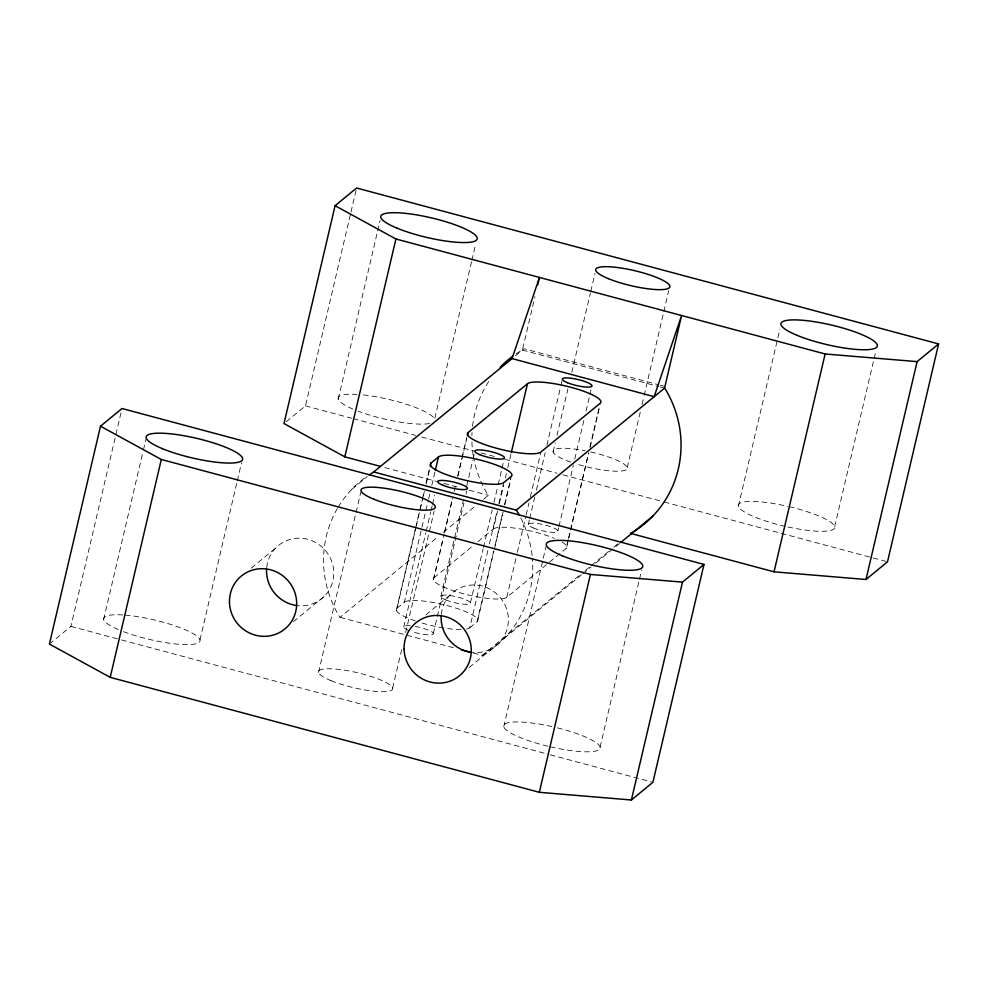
<?xml version="1.0" encoding="UTF-8"?>
<svg xmlns="http://www.w3.org/2000/svg" width="988" height="988" viewBox="0 0 988 988"><rect width="100%" height="100%" fill="white"/><g stroke="black" fill="none" stroke-linecap="round" stroke-linejoin="round"><path stroke-width="0.74" stroke-dasharray="4.94 3.71" d="M49.4 644.065L70.901 626.38L121.302 411.514M103.654 619.488L143.062 451.442M143.421 449.948L145.878 439.438M199.996 639.866L236.947 482.317M237.293 480.81L241.517 462.816M286.261 421.703L305.502 405.87L350.616 213.556M350.962 212.049L356.606 188.004M338.242 398.991L377.305 232.439M377.663 230.945L380.121 220.435M318.531 672.396L360.768 492.345M471.535 261.82L434.584 419.357A49.511 10.041 13.2 0 0 362.473 394.854M471.894 260.313L475.759 243.814M396.299 610.214L415.269 529.358M415.615 527.864L419.48 511.389M419.826 509.894L421.938 500.904M422.284 499.409L424.037 491.925M426.149 482.934L429.656 467.966M415.355 620.933A38.087 7.719 13.2 0 1 396.978 608.299L415.948 527.444M416.294 525.949L422.963 497.495M423.321 496.001L424.371 491.505M426.124 484.021L430.348 466.052M396.978 608.299L404.388 602.198L428.273 500.385M428.631 498.878L430.027 492.901M431.793 485.404L434.955 471.931M403.697 627.108L425.828 532.779M426.174 531.285L430.743 511.821M431.089 510.327L432.151 505.831M432.497 504.337L434.609 495.346M392.644 688.056L402.499 646.053M405.66 632.542L434.177 511.006M433.374 579.709L443.217 537.781M444.612 531.791L452.343 498.854M454.097 491.369L455.851 483.885M457.605 476.389L461.828 458.42M462.174 456.925L466.744 437.462M568.236 539.497L566.136 548.488L506.807 597.295A38.087 7.719 13.2 0 1 463.014 593.64A38.087 7.719 13.2 0 1 434.053 577.795L444.242 534.372M444.588 532.878L452.677 498.434M457.938 475.981L466.719 438.549M440.784 596.616L463.261 500.78M466.768 485.812L472.733 460.359M473.091 458.852L474.141 454.369M433.349 633.382L463.903 503.114M466.003 494.124L466.707 491.135M516.255 353.729A106.642 103.197 50.6 0 1 521.294 350.53L522.417 350.061L534.94 296.696M470.424 602.878L483.07 548.97M483.416 547.476L492.197 510.043M493.951 502.559L497.816 486.084M498.162 484.589L501.682 469.621M502.028 468.114L503.781 460.63M466.571 629.035A38.087 7.719 13.2 0 0 469.732 627.788L487.986 549.933M489.393 543.943L497.125 510.994M498.878 503.51L503.794 482.552M477.957 541.683L493.383 529L497.594 511.031M499.36 503.534L503.571 485.577M505.325 478.081L506.375 473.598M507.783 467.608L511.29 452.628M469.732 627.788L477.142 621.687L493.654 551.316M495.05 545.327L502.781 512.389M504.535 504.893L511.216 476.451M477.822 619.785L493.975 550.909M494.333 549.402L503.114 511.969M504.868 504.485L510.833 479.032M506.807 597.295L516.996 553.873M517.341 552.366L525.777 516.428M526.122 514.933L528.938 502.954M530.334 496.964L540.868 452.047M528.284 524.628L529.333 520.133M529.692 518.638L534.953 496.174M536.361 490.184L545.141 452.751M546.895 445.267L560.591 386.864M560.949 385.369L561.999 380.886M553.132 451.887L555.244 442.883M556.997 435.387L567.915 388.877M571.78 372.365L590.441 292.843M590.787 291.349L595.011 273.343M503.769 726.686L546.006 546.636M557.924 530.889L558.628 527.901M558.986 526.406L573.386 465.015M574.781 459.025L583.92 420.085M586.02 411.107L589.54 396.126M589.885 394.632L591.293 388.642M568.594 538.003L588.613 452.652M590.021 446.662L600.198 403.24M566.816 546.574L570.323 531.606M570.681 530.099L588.589 453.739M589.997 447.749L599.827 405.821M627.244 467.559L640.619 410.539M642.027 404.537L643.781 397.04M644.139 395.533L663.491 313.011M663.837 311.516L668.765 290.509M600.111 747.064L639.174 580.512M639.532 579.017L641.644 570.014M738.369 506.189L779.903 329.14M834.712 526.555L873.775 360.015M874.133 358.508L875.887 351.012M251.298 568.1L275.64 548.081M351.864 489.258L367.289 476.574M515.501 355.754L524.035 348.739L658.761 384.826M293.387 621.687L324.669 595.949M337.39 508.45A106.642 103.197 50.6 0 0 339.255 616.327L340.045 617.315L438.524 536.299M443.266 532.396L476.488 505.066M483.614 499.199L488.356 495.297L487.578 494.309A106.642 103.197 50.6 0 1 473.487 456.938M434.053 577.795L473.215 545.586M425.902 614.869L450.232 594.862M473.289 653.006L482.169 655.39L580.648 574.374M585.402 570.471L590.145 566.569M591.33 565.593L609.127 550.946M613.881 547.043L618.624 543.141M504.423 638.199L581.549 574.744M582.735 573.769L591.034 566.939M595.789 563.037L619.513 543.511M469.152 667.518L499.273 642.731M482.169 655.39L483.293 654.908A106.642 103.197 50.6 0 0 532.446 559.208M660.243 385.221L666.159 386.814M522.417 350.061L658.638 386.543M660.108 386.95L664.554 388.136M305.502 405.87L351.642 418.233M353.136 418.64L415.652 435.387M421.604 436.98L473.697 450.936M481.144 452.924L496.025 456.913M504.954 459.309L557.059 473.264M563.012 474.858L662.738 501.583M664.232 501.978L886.014 561.394M384.764 467.546L436.56 481.428M443.958 483.404L460.235 487.763M469.115 490.147L488.356 495.297M340.045 617.315L456.999 648.647M70.901 626.38L120.03 639.532M121.512 639.928L548.711 754.387M550.192 754.783L651.413 781.903M429.595 423.469A49.511 10.041 13.2 0 1 358.113 411.169M352.889 409.069A49.511 10.041 13.2 0 1 356.878 394.397M789.227 506.696A49.511 10.041 13.2 0 1 834.786 527.469A49.511 10.041 13.2 0 1 786.67 526.703M785.262 526.394A49.511 10.041 13.2 0 1 738.295 505.276A49.511 10.041 13.2 0 1 787.807 506.362M473.227 455.419A106.642 103.197 50.6 0 1 471.906 441.673M471.881 435.585A106.642 103.197 50.6 0 1 472.017 432.522M472.523 426.408A106.642 103.197 50.6 0 1 490.604 378.824M338.155 507.153A106.642 103.197 50.6 0 1 366.696 476.587M520.775 517.873A106.642 103.197 50.6 0 1 532.322 557.677M404.388 602.198A38.087 7.719 13.2 0 1 448.182 605.842A38.087 7.719 13.2 0 1 477.142 621.687M461.149 629.541A38.087 7.719 13.2 0 1 445.119 628.207M443.797 627.998A38.087 7.719 13.2 0 1 420.592 622.625M415.059 626.392A15.24 3.088 13.2 0 1 433.275 633.913A15.24 3.088 13.2 0 1 411.885 631.591M408.674 630.418A15.24 3.088 13.2 0 1 410.329 625.762M493.383 529A38.087 7.719 13.2 0 1 554.367 538.324M561.987 542.042A38.087 7.719 13.2 0 1 566.136 548.488M557.442 727.872A49.511 10.041 13.2 0 1 600.025 748.546A49.511 10.041 13.2 0 1 549.266 746.558M547.858 746.224A49.511 10.041 13.2 0 1 503.719 725.637A49.511 10.041 13.2 0 1 551.81 726.551M125.204 615.116A49.511 10.041 13.2 0 1 188.597 631.258A49.511 10.041 13.2 0 1 187.238 644.621A49.511 10.041 13.2 0 1 123.512 631.665M118.288 629.566A49.511 10.041 13.2 0 1 123.722 614.993M441.29 614.363A34.284 33.172 50.6 0 1 477.587 585.192A34.284 33.172 50.6 0 1 508.289 622.242A34.284 33.172 50.6 0 1 472.894 652.5M266.698 567.581A34.284 33.172 50.6 0 1 302.995 538.411A34.284 33.172 50.6 0 1 333.697 575.461A34.284 33.172 50.6 0 1 298.302 605.718M590.701 451.924A38.087 7.719 13.2 0 1 626.565 469.473A38.087 7.719 13.2 0 1 576.128 463.903M570.78 462.125A38.087 7.719 13.2 0 1 553.86 449.948A38.087 7.719 13.2 0 1 585.18 450.75M445.761 599.914A15.24 3.088 13.2 0 0 470.152 603.643A15.24 3.088 13.2 0 0 450.899 595.678A15.24 3.088 13.2 0 0 445.761 599.914M533.261 527.925A15.24 3.088 13.2 0 0 557.652 531.655A15.24 3.088 13.2 0 0 538.398 523.702A15.24 3.088 13.2 0 0 533.261 527.925M330.98 680.633A38.087 7.719 13.2 0 0 391.964 689.97A38.087 7.719 13.2 0 0 343.824 670.074A38.087 7.719 13.2 0 0 330.98 680.633"/><path stroke-width="1.48" d="M100.504 426.199L49.4 644.065L110.211 677.348L539.325 792.302L631.394 799.996L652.907 782.298L703.999 564.432L122.006 408.513L100.504 426.199L161.316 459.482L590.429 574.448L682.498 582.13L703.999 564.432M110.211 677.348L161.316 459.482M369.179 474.907A106.642 103.197 50.6 0 1 372.982 472.536L512.043 358.595L654.167 396.67L681.584 315.518L664.554 388.136L665.332 389.124A106.642 103.197 50.6 0 1 631.616 532.903L630.492 533.372L774.036 571.83L865.994 579.487L887.496 561.802L938.6 343.935L356.606 188.004L335.093 205.702L284.001 423.568L344.812 456.839L380.331 466.361M344.812 456.839L395.916 238.973L335.093 205.702M430.348 466.052L431.04 463.063L438.462 456.962A38.087 7.719 13.2 0 1 482.255 460.606A38.087 7.719 13.2 0 1 511.216 476.451L503.794 482.552A38.087 7.719 13.2 0 1 460 478.908A38.087 7.719 13.2 0 1 431.04 463.063M435.3 470.436L438.462 456.962M467.423 435.547L468.127 432.559L527.456 383.752A38.087 7.719 13.2 0 1 571.237 387.395A38.087 7.719 13.2 0 1 600.198 403.24L540.868 452.047A38.087 7.719 13.2 0 1 497.088 448.404A38.087 7.719 13.2 0 1 468.127 432.559M537.719 284.84L539.46 277.43L512.043 358.595M511.29 452.628L527.456 383.752M539.325 792.302L590.429 574.448M631.394 799.996L682.498 582.13M774.036 571.83L825.128 353.976L917.099 361.62L938.6 343.935M865.994 579.487L917.099 361.62M374.106 472.066L516.242 510.141L664.554 388.136M620.699 542.536L652.735 516.181M395.916 238.973L825.128 353.976M461.445 649.832L471.807 652.611M516.242 510.141L517.02 511.129A106.642 103.197 50.6 0 1 519.33 515.131M500.175 367.252A106.642 103.197 50.6 0 1 512.562 356.335M471.424 652.339A34.284 33.172 50.6 0 1 441.179 615.833M296.832 605.558A34.284 33.172 50.6 0 1 266.587 569.063M397.003 228.154A49.511 10.041 13.2 0 0 476.29 240.294A49.511 10.041 13.2 0 0 413.7 214.421A49.511 10.041 13.2 0 0 397.003 228.154M797.131 335.352A49.511 10.041 13.2 0 0 876.405 347.492A49.511 10.041 13.2 0 0 813.828 321.619A49.511 10.041 13.2 0 0 797.131 335.352M442.748 485.17A15.24 3.088 13.2 0 0 467.139 488.899A15.24 3.088 13.2 0 0 447.885 480.946A15.24 3.088 13.2 0 0 442.748 485.17M479.822 454.665A15.24 3.088 13.2 0 0 504.213 458.395A15.24 3.088 13.2 0 0 484.96 450.442A15.24 3.088 13.2 0 0 479.822 454.665M567.334 382.677A15.24 3.088 13.2 0 0 591.726 386.419A15.24 3.088 13.2 0 0 572.472 378.453A15.24 3.088 13.2 0 0 567.334 382.677M562.53 555.861A49.511 10.041 13.2 0 0 641.817 567.989A49.511 10.041 13.2 0 0 579.227 542.116A49.511 10.041 13.2 0 0 562.53 555.861M373.563 499.088A38.087 7.719 13.2 0 0 434.547 508.425A38.087 7.719 13.2 0 0 386.407 488.517A38.087 7.719 13.2 0 0 373.563 499.088M162.415 448.663A49.511 10.041 13.2 0 0 241.69 460.791A49.511 10.041 13.2 0 0 179.112 434.918A49.511 10.041 13.2 0 0 162.415 448.663M404.067 649.277A34.284 33.172 50.6 0 0 455.406 678.608A34.284 33.172 50.6 0 0 453.554 619.995A34.284 33.172 50.6 0 0 404.067 649.277M229.475 602.507A34.284 33.172 50.6 0 0 280.802 631.826A34.284 33.172 50.6 0 0 278.949 573.225A34.284 33.172 50.6 0 0 229.475 602.507M608.163 278.579A38.087 7.719 13.2 0 0 669.148 287.916A38.087 7.719 13.2 0 0 621.007 268.02A38.087 7.719 13.2 0 0 608.163 278.579"/></g></svg>
